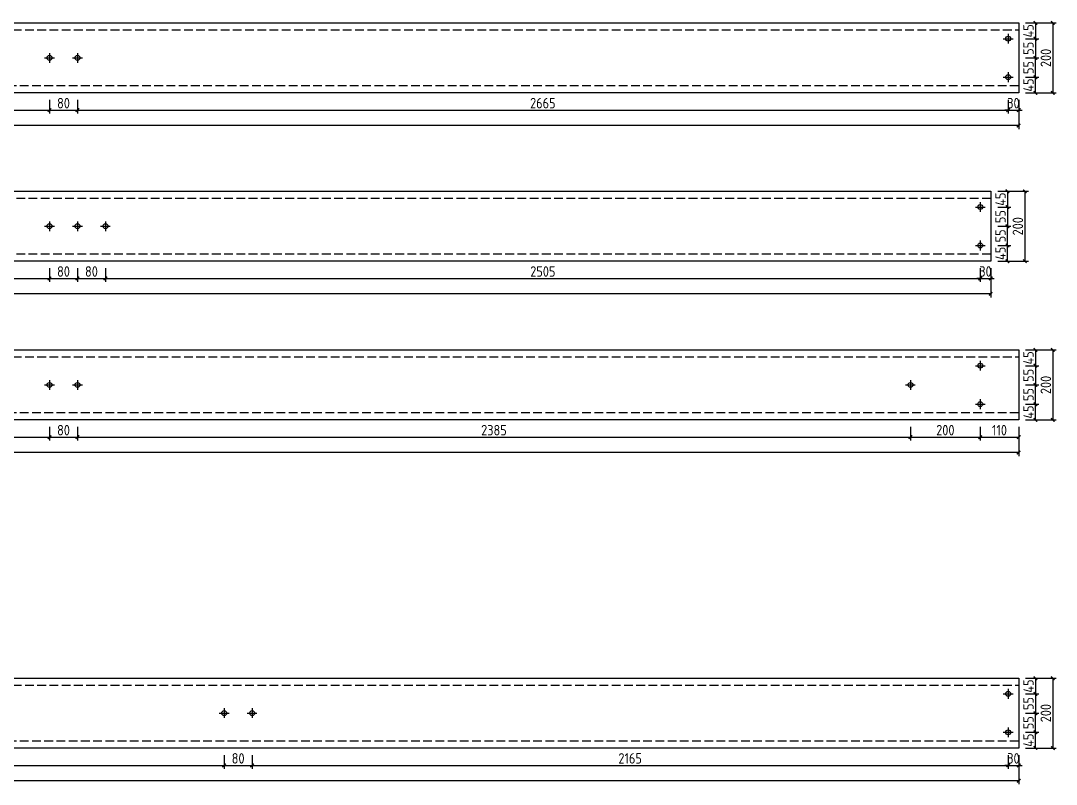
# Model space of a CAD drawing. Extents: x -196983 to 471790, y -783661 to 190401.
# Drawn here: x 56335 to 85988, y -106436 to -84587 of the extents above; entities that cross this region are included whole.
import ezdxf

# ---------------------------------------------------------------- set-up
doc = ezdxf.new("R2010")
doc.units = 0
doc.header["$LTSCALE"] = 1000
doc.header["$MEASUREMENT"] = 0
doc.linetypes.add('DASH', pattern=[0.35, 0.25, -0.1])
doc.layers.add('_TCH_MASK', color=7, linetype='Continuous')
doc.styles.get("Standard").update_dxf_attribs({"font": 'gbenor.shx', "bigfont": 'gbcbig.shx'})
doc.dimstyles.get("Standard").update_dxf_attribs({"dimscale": 100, "dimtxt": 3.5, "dimasz": 1, "dimexe": 2.5, "dimexo": 3, "dimgap": 1.5, "dimtad": 1, "dimdec": 0, "dimzin": 0, "dimdsep": 46, "dimtxsty": 'Standard', "dimblk": 'ARCHTICK', "dimcen": 0.09, "dimadec": 0, "dimazin": 0, "dimtfac": 1, "dimtdec": 0, "dimtix": 1, "dimtmove": 2, "dimatfit": 3, "dimfxl": 1, "dimtolj": 1, "dimtzin": 0, "dimarcsym": 0})

# ---------------------------------------------------------------- blocks, each defined once
blk = doc.blocks.new('_ArchTick')
at = {"color": 0, "linetype": 'ByBlock', "const_width": 0.4}
blk.add_lwpolyline([(-0.5, -0.5), (0.5, 0.5)], dxfattribs=at)
blk = doc.blocks.new('*D217')
at = {"layer": '_TCH_MASK', "color": 0, "lineweight": -2}
for p, q in [((32761, -86851), (32761, -87245)), ((57161, -86851), (57161, -87245)), ((32761, -87145), (57161, -87145))]:
    blk.add_line(p, q, dxfattribs=at)
at = {"layer": 'Defpoints', "color": 0}
for p in [(32761, -86651), (57161, -86651), (57161, -87145)]:
    blk.add_point(p, dxfattribs=at)
at = {"layer": '_TCH_MASK', "color": 0, "lineweight": -2, "xscale": 100, "yscale": 100, "zscale": 100, "rotation": 180}
blk.add_blockref('_ArchTick', (32761, -87145), dxfattribs=at)
at = {"layer": '_TCH_MASK', "color": 0, "lineweight": -2, "xscale": 100, "yscale": 100, "zscale": 100}
blk.add_blockref('_ArchTick', (57161, -87145), dxfattribs=at)
at = {"layer": '_TCH_MASK', "color": 0, "lineweight": 15, "insert": (44961, -86945), "char_height": 300, "attachment_point": 5}
blk.add_mtext('\\A1;2440', dxfattribs=at)
blk = doc.blocks.new('*D218')
at = {"layer": '_TCH_MASK', "color": 0, "lineweight": -2}
for p, q in [((57161, -86851), (57161, -87245)), ((57961, -86851), (57961, -87245)), ((57161, -87145), (57961, -87145))]:
    blk.add_line(p, q, dxfattribs=at)
at = {"layer": 'Defpoints', "color": 0}
for p in [(57161, -86651), (57961, -86651), (57961, -87145)]:
    blk.add_point(p, dxfattribs=at)
at = {"layer": '_TCH_MASK', "color": 0, "lineweight": -2, "xscale": 100, "yscale": 100, "zscale": 100, "rotation": 180}
blk.add_blockref('_ArchTick', (57161, -87145), dxfattribs=at)
at = {"layer": '_TCH_MASK', "color": 0, "lineweight": -2, "xscale": 100, "yscale": 100, "zscale": 100}
blk.add_blockref('_ArchTick', (57961, -87145), dxfattribs=at)
at = {"layer": '_TCH_MASK', "color": 0, "lineweight": 15, "insert": (57561, -86945), "char_height": 300, "attachment_point": 5}
blk.add_mtext('\\A1;80', dxfattribs=at)
blk = doc.blocks.new('*D219')
at = {"layer": '_TCH_MASK', "color": 0, "lineweight": -2}
for p, q in [((57961, -86851), (57961, -87245)), ((84611, -86851), (84611, -87245)), ((57961, -87145), (84611, -87145))]:
    blk.add_line(p, q, dxfattribs=at)
at = {"layer": 'Defpoints', "color": 0}
for p in [(57961, -86651), (84611, -86651), (84611, -87145)]:
    blk.add_point(p, dxfattribs=at)
at = {"layer": '_TCH_MASK', "color": 0, "lineweight": -2, "xscale": 100, "yscale": 100, "zscale": 100, "rotation": 180}
blk.add_blockref('_ArchTick', (57961, -87145), dxfattribs=at)
at = {"layer": '_TCH_MASK', "color": 0, "lineweight": -2, "xscale": 100, "yscale": 100, "zscale": 100}
blk.add_blockref('_ArchTick', (84611, -87145), dxfattribs=at)
at = {"layer": '_TCH_MASK', "color": 0, "lineweight": 15, "insert": (71286, -86945), "char_height": 300, "attachment_point": 5}
blk.add_mtext('\\A1;2665', dxfattribs=at)
blk = doc.blocks.new('*D220')
at = {"layer": '_TCH_MASK', "color": 0, "lineweight": -2}
for p, q in [((84611, -86851), (84611, -87245)), ((84911, -86851), (84911, -87245)), ((84611, -87145), (84511, -87145)), ((84611, -87145), (84911, -87145)), ((84911, -87145), (85011, -87145))]:
    blk.add_line(p, q, dxfattribs=at)
at = {"layer": 'Defpoints', "color": 0}
for p in [(84611, -86651), (84911, -86651), (84911, -87145)]:
    blk.add_point(p, dxfattribs=at)
at = {"layer": '_TCH_MASK', "color": 0, "lineweight": -2, "xscale": 100, "yscale": 100, "zscale": 100}
blk.add_blockref('_ArchTick', (84611, -87145), dxfattribs=at)
at = {"layer": '_TCH_MASK', "color": 0, "lineweight": -2, "xscale": 100, "yscale": 100, "zscale": 100, "rotation": 180}
blk.add_blockref('_ArchTick', (84911, -87145), dxfattribs=at)
at = {"layer": '_TCH_MASK', "color": 0, "lineweight": 15, "insert": (84761, -86945), "char_height": 300, "attachment_point": 5}
blk.add_mtext('\\A1;30', dxfattribs=at)
blk = doc.blocks.new('*D221')
at = {"layer": '_TCH_MASK', "color": 0, "lineweight": -2}
for p, q in [((5011, -86851), (5011, -87687)), ((84911, -86851), (84911, -87687)), ((84911, -87587), (5011, -87587))]:
    blk.add_line(p, q, dxfattribs=at)
at = {"layer": 'Defpoints', "color": 0}
for p in [(5011, -86651), (84911, -86651), (5011, -87587)]:
    blk.add_point(p, dxfattribs=at)
at = {"layer": '_TCH_MASK', "color": 0, "lineweight": -2, "xscale": 100, "yscale": 100, "zscale": 100, "rotation": 180}
blk.add_blockref('_ArchTick', (5011, -87587), dxfattribs=at)
at = {"layer": '_TCH_MASK', "color": 0, "lineweight": -2, "xscale": 100, "yscale": 100, "zscale": 100}
blk.add_blockref('_ArchTick', (84911, -87587), dxfattribs=at)
at = {"layer": '_TCH_MASK', "color": 0, "lineweight": 15, "insert": (44961, -87387), "char_height": 300, "attachment_point": 5}
blk.add_mtext('\\A1;7990', dxfattribs=at)
blk = doc.blocks.new('*D179')
at = {"layer": '_TCH_MASK', "color": 0, "lineweight": -2}
for p, q in [((85111, -86201), (85490, -86201)), ((85390, -86651), (85390, -86201)), ((85111, -86651), (85490, -86651))]:
    blk.add_line(p, q, dxfattribs=at)
at = {"layer": 'Defpoints', "color": 0}
for p in [(84911, -86201), (85390, -86201), (84911, -86651)]:
    blk.add_point(p, dxfattribs=at)
at = {"layer": '_TCH_MASK', "color": 0, "lineweight": -2, "xscale": 100, "yscale": 100, "zscale": 100}
for p, rotation in [((85390, -86201), 90), ((85390, -86651), 270)]:
    blk.add_blockref('_ArchTick', p, dxfattribs=dict(at, rotation=rotation))
at = {"layer": '_TCH_MASK', "color": 0, "lineweight": 15, "insert": (85190, -86426), "char_height": 300, "attachment_point": 5, "rotation": 90}
blk.add_mtext('\\A1;45', dxfattribs=at)
blk = doc.blocks.new('*D192')
at = {"layer": '_TCH_MASK', "color": 0, "lineweight": -2}
for p, q in [((85111, -85651), (85490, -85651)), ((85390, -86201), (85390, -85651)), ((85111, -86201), (85490, -86201))]:
    blk.add_line(p, q, dxfattribs=at)
at = {"layer": 'Defpoints', "color": 0}
for p in [(84911, -85651), (85390, -85651), (84911, -86201)]:
    blk.add_point(p, dxfattribs=at)
at = {"layer": '_TCH_MASK', "color": 0, "lineweight": -2, "xscale": 100, "yscale": 100, "zscale": 100}
for p, rotation in [((85390, -85651), 90), ((85390, -86201), 270)]:
    blk.add_blockref('_ArchTick', p, dxfattribs=dict(at, rotation=rotation))
at = {"layer": '_TCH_MASK', "color": 0, "lineweight": 15, "insert": (85190, -85926), "char_height": 300, "attachment_point": 5, "rotation": 90}
blk.add_mtext('\\A1;55', dxfattribs=at)
blk = doc.blocks.new('*D180')
at = {"layer": '_TCH_MASK', "color": 0, "lineweight": -2}
for p, q in [((85111, -84651), (85490, -84651)), ((85390, -84651), (85390, -85101)), ((85111, -85101), (85490, -85101))]:
    blk.add_line(p, q, dxfattribs=at)
at = {"layer": 'Defpoints', "color": 0}
for p in [(84911, -84651), (84911, -85101), (85390, -85101)]:
    blk.add_point(p, dxfattribs=at)
at = {"layer": '_TCH_MASK', "color": 0, "lineweight": -2, "xscale": 100, "yscale": 100, "zscale": 100}
for p, rotation in [((85390, -84651), 90), ((85390, -85101), 270)]:
    blk.add_blockref('_ArchTick', p, dxfattribs=dict(at, rotation=rotation))
at = {"layer": '_TCH_MASK', "color": 0, "lineweight": 15, "insert": (85190, -84876), "char_height": 300, "attachment_point": 5, "rotation": 90}
blk.add_mtext('\\A1;45', dxfattribs=at)
blk = doc.blocks.new('*D181')
at = {"layer": '_TCH_MASK', "color": 0, "lineweight": -2}
for p, q in [((85111, -85101), (85490, -85101)), ((85390, -85101), (85390, -85651)), ((85111, -85651), (85490, -85651))]:
    blk.add_line(p, q, dxfattribs=at)
at = {"layer": 'Defpoints', "color": 0}
for p in [(84911, -85101), (84911, -85651), (85390, -85651)]:
    blk.add_point(p, dxfattribs=at)
at = {"layer": '_TCH_MASK', "color": 0, "lineweight": -2, "xscale": 100, "yscale": 100, "zscale": 100}
for p, rotation in [((85390, -85101), 90), ((85390, -85651), 270)]:
    blk.add_blockref('_ArchTick', p, dxfattribs=dict(at, rotation=rotation))
at = {"layer": '_TCH_MASK', "color": 0, "lineweight": 15, "insert": (85190, -85376), "char_height": 300, "attachment_point": 5, "rotation": 90}
blk.add_mtext('\\A1;55', dxfattribs=at)
blk = doc.blocks.new('*D193')
at = {"layer": '_TCH_MASK', "color": 0, "lineweight": -2}
for p, q in [((85111, -84651), (85988, -84651)), ((85888, -84651), (85888, -86651)), ((85111, -86651), (85988, -86651))]:
    blk.add_line(p, q, dxfattribs=at)
at = {"layer": 'Defpoints', "color": 0}
for p in [(84911, -84651), (84911, -86651), (85888, -86651)]:
    blk.add_point(p, dxfattribs=at)
at = {"layer": '_TCH_MASK', "color": 0, "lineweight": -2, "xscale": 100, "yscale": 100, "zscale": 100}
for p, rotation in [((85888, -84651), 90), ((85888, -86651), 270)]:
    blk.add_blockref('_ArchTick', p, dxfattribs=dict(at, rotation=rotation))
at = {"layer": '_TCH_MASK', "color": 0, "lineweight": 15, "insert": (85688, -85651), "char_height": 300, "attachment_point": 5, "rotation": 90}
blk.add_mtext('\\A1;200', dxfattribs=at)
blk = doc.blocks.new('*D197')
at = {"layer": '_TCH_MASK', "color": 0, "lineweight": -2}
for p, q in [((32761, -91668), (32761, -92062)), ((57161, -91668), (57161, -92062)), ((32761, -91962), (57161, -91962))]:
    blk.add_line(p, q, dxfattribs=at)
at = {"layer": 'Defpoints', "color": 0}
for p in [(32761, -91468), (57161, -91468), (57161, -91962)]:
    blk.add_point(p, dxfattribs=at)
at = {"layer": '_TCH_MASK', "color": 0, "lineweight": -2, "xscale": 100, "yscale": 100, "zscale": 100, "rotation": 180}
blk.add_blockref('_ArchTick', (32761, -91962), dxfattribs=at)
at = {"layer": '_TCH_MASK', "color": 0, "lineweight": -2, "xscale": 100, "yscale": 100, "zscale": 100}
blk.add_blockref('_ArchTick', (57161, -91962), dxfattribs=at)
at = {"layer": '_TCH_MASK', "color": 0, "lineweight": 15, "insert": (44961, -91762), "char_height": 300, "attachment_point": 5}
blk.add_mtext('\\A1;2440', dxfattribs=at)
blk = doc.blocks.new('*D198')
at = {"layer": '_TCH_MASK', "color": 0, "lineweight": -2}
for p, q in [((57161, -91668), (57161, -92062)), ((57961, -91668), (57961, -92062)), ((57161, -91962), (57961, -91962))]:
    blk.add_line(p, q, dxfattribs=at)
at = {"layer": 'Defpoints', "color": 0}
for p in [(57161, -91468), (57961, -91468), (57961, -91962)]:
    blk.add_point(p, dxfattribs=at)
at = {"layer": '_TCH_MASK', "color": 0, "lineweight": -2, "xscale": 100, "yscale": 100, "zscale": 100, "rotation": 180}
blk.add_blockref('_ArchTick', (57161, -91962), dxfattribs=at)
at = {"layer": '_TCH_MASK', "color": 0, "lineweight": -2, "xscale": 100, "yscale": 100, "zscale": 100}
blk.add_blockref('_ArchTick', (57961, -91962), dxfattribs=at)
at = {"layer": '_TCH_MASK', "color": 0, "lineweight": 15, "insert": (57561, -91762), "char_height": 300, "attachment_point": 5}
blk.add_mtext('\\A1;80', dxfattribs=at)
blk = doc.blocks.new('*D199')
at = {"layer": '_TCH_MASK', "color": 0, "lineweight": -2}
for p, q in [((58761, -91668), (58761, -92062)), ((83811, -91668), (83811, -92062)), ((58761, -91962), (83811, -91962))]:
    blk.add_line(p, q, dxfattribs=at)
at = {"layer": 'Defpoints', "color": 0}
for p in [(58761, -91468), (83811, -91468), (83811, -91962)]:
    blk.add_point(p, dxfattribs=at)
at = {"layer": '_TCH_MASK', "color": 0, "lineweight": -2, "xscale": 100, "yscale": 100, "zscale": 100, "rotation": 180}
blk.add_blockref('_ArchTick', (58761, -91962), dxfattribs=at)
at = {"layer": '_TCH_MASK', "color": 0, "lineweight": -2, "xscale": 100, "yscale": 100, "zscale": 100}
blk.add_blockref('_ArchTick', (83811, -91962), dxfattribs=at)
at = {"layer": '_TCH_MASK', "color": 0, "lineweight": 15, "insert": (71286, -91762), "char_height": 300, "attachment_point": 5}
blk.add_mtext('\\A1;2505', dxfattribs=at)
blk = doc.blocks.new('*D200')
at = {"layer": '_TCH_MASK', "color": 0, "lineweight": -2}
for p, q in [((83811, -91668), (83811, -92062)), ((84111, -91668), (84111, -92062)), ((83811, -91962), (83711, -91962)), ((83811, -91962), (84111, -91962)), ((84111, -91962), (84211, -91962))]:
    blk.add_line(p, q, dxfattribs=at)
at = {"layer": 'Defpoints', "color": 0}
for p in [(83811, -91468), (84111, -91468), (84111, -91962)]:
    blk.add_point(p, dxfattribs=at)
at = {"layer": '_TCH_MASK', "color": 0, "lineweight": -2, "xscale": 100, "yscale": 100, "zscale": 100}
blk.add_blockref('_ArchTick', (83811, -91962), dxfattribs=at)
at = {"layer": '_TCH_MASK', "color": 0, "lineweight": -2, "xscale": 100, "yscale": 100, "zscale": 100, "rotation": 180}
blk.add_blockref('_ArchTick', (84111, -91962), dxfattribs=at)
at = {"layer": '_TCH_MASK', "color": 0, "lineweight": 15, "insert": (83961, -91762), "char_height": 300, "attachment_point": 5}
blk.add_mtext('\\A1;30', dxfattribs=at)
blk = doc.blocks.new('*D201')
at = {"layer": '_TCH_MASK', "color": 0, "lineweight": -2}
for p, q in [((5811, -91668), (5811, -92504)), ((84111, -91668), (84111, -92504)), ((84111, -92404), (5811, -92404))]:
    blk.add_line(p, q, dxfattribs=at)
at = {"layer": 'Defpoints', "color": 0}
for p in [(5811, -91468), (84111, -91468), (5811, -92404)]:
    blk.add_point(p, dxfattribs=at)
at = {"layer": '_TCH_MASK', "color": 0, "lineweight": -2, "xscale": 100, "yscale": 100, "zscale": 100, "rotation": 180}
blk.add_blockref('_ArchTick', (5811, -92404), dxfattribs=at)
at = {"layer": '_TCH_MASK', "color": 0, "lineweight": -2, "xscale": 100, "yscale": 100, "zscale": 100}
blk.add_blockref('_ArchTick', (84111, -92404), dxfattribs=at)
at = {"layer": '_TCH_MASK', "color": 0, "lineweight": 15, "insert": (44961, -92204), "char_height": 300, "attachment_point": 5}
blk.add_mtext('\\A1;7830', dxfattribs=at)
blk = doc.blocks.new('*D182')
at = {"layer": '_TCH_MASK', "color": 0, "lineweight": -2}
for p, q in [((84311, -91018), (84690, -91018)), ((84590, -91468), (84590, -91018)), ((84311, -91468), (84690, -91468))]:
    blk.add_line(p, q, dxfattribs=at)
at = {"layer": 'Defpoints', "color": 0}
for p in [(84111, -91018), (84590, -91018), (84111, -91468)]:
    blk.add_point(p, dxfattribs=at)
at = {"layer": '_TCH_MASK', "color": 0, "lineweight": -2, "xscale": 100, "yscale": 100, "zscale": 100}
for p, rotation in [((84590, -91018), 90), ((84590, -91468), 270)]:
    blk.add_blockref('_ArchTick', p, dxfattribs=dict(at, rotation=rotation))
at = {"layer": '_TCH_MASK', "color": 0, "lineweight": 15, "insert": (84390, -91243), "char_height": 300, "attachment_point": 5, "rotation": 90}
blk.add_mtext('\\A1;45', dxfattribs=at)
blk = doc.blocks.new('*D202')
at = {"layer": '_TCH_MASK', "color": 0, "lineweight": -2}
for p, q in [((84311, -90468), (84690, -90468)), ((84590, -91018), (84590, -90468)), ((84311, -91018), (84690, -91018))]:
    blk.add_line(p, q, dxfattribs=at)
at = {"layer": 'Defpoints', "color": 0}
for p in [(84111, -90468), (84590, -90468), (84111, -91018)]:
    blk.add_point(p, dxfattribs=at)
at = {"layer": '_TCH_MASK', "color": 0, "lineweight": -2, "xscale": 100, "yscale": 100, "zscale": 100}
for p, rotation in [((84590, -90468), 90), ((84590, -91018), 270)]:
    blk.add_blockref('_ArchTick', p, dxfattribs=dict(at, rotation=rotation))
at = {"layer": '_TCH_MASK', "color": 0, "lineweight": 15, "insert": (84390, -90743), "char_height": 300, "attachment_point": 5, "rotation": 90}
blk.add_mtext('\\A1;55', dxfattribs=at)
blk = doc.blocks.new('*D183')
at = {"layer": '_TCH_MASK', "color": 0, "lineweight": -2}
for p, q in [((84311, -89468), (84690, -89468)), ((84590, -89468), (84590, -89918)), ((84311, -89918), (84690, -89918))]:
    blk.add_line(p, q, dxfattribs=at)
at = {"layer": 'Defpoints', "color": 0}
for p in [(84111, -89468), (84111, -89918), (84590, -89918)]:
    blk.add_point(p, dxfattribs=at)
at = {"layer": '_TCH_MASK', "color": 0, "lineweight": -2, "xscale": 100, "yscale": 100, "zscale": 100}
for p, rotation in [((84590, -89468), 90), ((84590, -89918), 270)]:
    blk.add_blockref('_ArchTick', p, dxfattribs=dict(at, rotation=rotation))
at = {"layer": '_TCH_MASK', "color": 0, "lineweight": 15, "insert": (84390, -89693), "char_height": 300, "attachment_point": 5, "rotation": 90}
blk.add_mtext('\\A1;45', dxfattribs=at)
blk = doc.blocks.new('*D184')
at = {"layer": '_TCH_MASK', "color": 0, "lineweight": -2}
for p, q in [((84311, -89918), (84690, -89918)), ((84590, -89918), (84590, -90468)), ((84311, -90468), (84690, -90468))]:
    blk.add_line(p, q, dxfattribs=at)
at = {"layer": 'Defpoints', "color": 0}
for p in [(84111, -89918), (84111, -90468), (84590, -90468)]:
    blk.add_point(p, dxfattribs=at)
at = {"layer": '_TCH_MASK', "color": 0, "lineweight": -2, "xscale": 100, "yscale": 100, "zscale": 100}
for p, rotation in [((84590, -89918), 90), ((84590, -90468), 270)]:
    blk.add_blockref('_ArchTick', p, dxfattribs=dict(at, rotation=rotation))
at = {"layer": '_TCH_MASK', "color": 0, "lineweight": 15, "insert": (84390, -90193), "char_height": 300, "attachment_point": 5, "rotation": 90}
blk.add_mtext('\\A1;55', dxfattribs=at)
blk = doc.blocks.new('*D203')
at = {"layer": '_TCH_MASK', "color": 0, "lineweight": -2}
for p, q in [((84311, -89468), (85188, -89468)), ((85088, -89468), (85088, -91468)), ((84311, -91468), (85188, -91468))]:
    blk.add_line(p, q, dxfattribs=at)
at = {"layer": 'Defpoints', "color": 0}
for p in [(84111, -89468), (84111, -91468), (85088, -91468)]:
    blk.add_point(p, dxfattribs=at)
at = {"layer": '_TCH_MASK', "color": 0, "lineweight": -2, "xscale": 100, "yscale": 100, "zscale": 100}
for p, rotation in [((85088, -89468), 90), ((85088, -91468), 270)]:
    blk.add_blockref('_ArchTick', p, dxfattribs=dict(at, rotation=rotation))
at = {"layer": '_TCH_MASK', "color": 0, "lineweight": 15, "insert": (84888, -90468), "char_height": 300, "attachment_point": 5, "rotation": 90}
blk.add_mtext('\\A1;200', dxfattribs=at)
blk = doc.blocks.new('*D207')
at = {"layer": '_TCH_MASK', "color": 0, "lineweight": -2}
for p, q in [((32761, -96209), (32761, -96603)), ((57161, -96209), (57161, -96603)), ((32761, -96503), (57161, -96503))]:
    blk.add_line(p, q, dxfattribs=at)
at = {"layer": 'Defpoints', "color": 0}
for p in [(32761, -96009), (57161, -96009), (57161, -96503)]:
    blk.add_point(p, dxfattribs=at)
at = {"layer": '_TCH_MASK', "color": 0, "lineweight": -2, "xscale": 100, "yscale": 100, "zscale": 100, "rotation": 180}
blk.add_blockref('_ArchTick', (32761, -96503), dxfattribs=at)
at = {"layer": '_TCH_MASK', "color": 0, "lineweight": -2, "xscale": 100, "yscale": 100, "zscale": 100}
blk.add_blockref('_ArchTick', (57161, -96503), dxfattribs=at)
at = {"layer": '_TCH_MASK', "color": 0, "lineweight": 15, "insert": (44961, -96303), "char_height": 300, "attachment_point": 5}
blk.add_mtext('\\A1;2440', dxfattribs=at)
blk = doc.blocks.new('*D208')
at = {"layer": '_TCH_MASK', "color": 0, "lineweight": -2}
for p, q in [((57161, -96209), (57161, -96603)), ((57961, -96209), (57961, -96603)), ((57161, -96503), (57961, -96503))]:
    blk.add_line(p, q, dxfattribs=at)
at = {"layer": 'Defpoints', "color": 0}
for p in [(57161, -96009), (57961, -96009), (57961, -96503)]:
    blk.add_point(p, dxfattribs=at)
at = {"layer": '_TCH_MASK', "color": 0, "lineweight": -2, "xscale": 100, "yscale": 100, "zscale": 100, "rotation": 180}
blk.add_blockref('_ArchTick', (57161, -96503), dxfattribs=at)
at = {"layer": '_TCH_MASK', "color": 0, "lineweight": -2, "xscale": 100, "yscale": 100, "zscale": 100}
blk.add_blockref('_ArchTick', (57961, -96503), dxfattribs=at)
at = {"layer": '_TCH_MASK', "color": 0, "lineweight": 15, "insert": (57561, -96303), "char_height": 300, "attachment_point": 5}
blk.add_mtext('\\A1;80', dxfattribs=at)
blk = doc.blocks.new('*D209')
at = {"layer": '_TCH_MASK', "color": 0, "lineweight": -2}
for p, q in [((81811, -96209), (81811, -96603)), ((83811, -96209), (83811, -96603)), ((81811, -96503), (83811, -96503))]:
    blk.add_line(p, q, dxfattribs=at)
at = {"layer": 'Defpoints', "color": 0}
for p in [(81811, -96009), (83811, -96009), (83811, -96503)]:
    blk.add_point(p, dxfattribs=at)
at = {"layer": '_TCH_MASK', "color": 0, "lineweight": -2, "xscale": 100, "yscale": 100, "zscale": 100, "rotation": 180}
blk.add_blockref('_ArchTick', (81811, -96503), dxfattribs=at)
at = {"layer": '_TCH_MASK', "color": 0, "lineweight": -2, "xscale": 100, "yscale": 100, "zscale": 100}
blk.add_blockref('_ArchTick', (83811, -96503), dxfattribs=at)
at = {"layer": '_TCH_MASK', "color": 0, "lineweight": 15, "insert": (82811, -96303), "char_height": 300, "attachment_point": 5}
blk.add_mtext('\\A1;200', dxfattribs=at)
blk = doc.blocks.new('*D210')
at = {"layer": '_TCH_MASK', "color": 0, "lineweight": -2}
for p, q in [((83811, -96209), (83811, -96603)), ((84911, -96209), (84911, -96603)), ((83811, -96503), (84911, -96503))]:
    blk.add_line(p, q, dxfattribs=at)
at = {"layer": 'Defpoints', "color": 0}
for p in [(83811, -96009), (84911, -96009), (84911, -96503)]:
    blk.add_point(p, dxfattribs=at)
at = {"layer": '_TCH_MASK', "color": 0, "lineweight": -2, "xscale": 100, "yscale": 100, "zscale": 100, "rotation": 180}
blk.add_blockref('_ArchTick', (83811, -96503), dxfattribs=at)
at = {"layer": '_TCH_MASK', "color": 0, "lineweight": -2, "xscale": 100, "yscale": 100, "zscale": 100}
blk.add_blockref('_ArchTick', (84911, -96503), dxfattribs=at)
at = {"layer": '_TCH_MASK', "color": 0, "lineweight": 15, "insert": (84361, -96303), "char_height": 300, "attachment_point": 5}
blk.add_mtext('\\A1;110', dxfattribs=at)
blk = doc.blocks.new('*D211')
at = {"layer": '_TCH_MASK', "color": 0, "lineweight": -2}
for p, q in [((5011, -96209), (5011, -97045)), ((84911, -96209), (84911, -97045)), ((84911, -96945), (5011, -96945))]:
    blk.add_line(p, q, dxfattribs=at)
at = {"layer": 'Defpoints', "color": 0}
for p in [(5011, -96009), (84911, -96009), (5011, -96945)]:
    blk.add_point(p, dxfattribs=at)
at = {"layer": '_TCH_MASK', "color": 0, "lineweight": -2, "xscale": 100, "yscale": 100, "zscale": 100, "rotation": 180}
blk.add_blockref('_ArchTick', (5011, -96945), dxfattribs=at)
at = {"layer": '_TCH_MASK', "color": 0, "lineweight": -2, "xscale": 100, "yscale": 100, "zscale": 100}
blk.add_blockref('_ArchTick', (84911, -96945), dxfattribs=at)
at = {"layer": '_TCH_MASK', "color": 0, "lineweight": 15, "insert": (44961, -96745), "char_height": 300, "attachment_point": 5}
blk.add_mtext('\\A1;7990', dxfattribs=at)
blk = doc.blocks.new('*D185')
at = {"layer": '_TCH_MASK', "color": 0, "lineweight": -2}
for p, q in [((85111, -95559), (85490, -95559)), ((85390, -96009), (85390, -95559)), ((85111, -96009), (85490, -96009))]:
    blk.add_line(p, q, dxfattribs=at)
at = {"layer": 'Defpoints', "color": 0}
for p in [(84911, -95559), (85390, -95559), (84911, -96009)]:
    blk.add_point(p, dxfattribs=at)
at = {"layer": '_TCH_MASK', "color": 0, "lineweight": -2, "xscale": 100, "yscale": 100, "zscale": 100}
for p, rotation in [((85390, -95559), 90), ((85390, -96009), 270)]:
    blk.add_blockref('_ArchTick', p, dxfattribs=dict(at, rotation=rotation))
at = {"layer": '_TCH_MASK', "color": 0, "lineweight": 15, "insert": (85190, -95784), "char_height": 300, "attachment_point": 5, "rotation": 90}
blk.add_mtext('\\A1;45', dxfattribs=at)
blk = doc.blocks.new('*D212')
at = {"layer": '_TCH_MASK', "color": 0, "lineweight": -2}
for p, q in [((85111, -95009), (85490, -95009)), ((85390, -95559), (85390, -95009)), ((85111, -95559), (85490, -95559))]:
    blk.add_line(p, q, dxfattribs=at)
at = {"layer": 'Defpoints', "color": 0}
for p in [(84911, -95009), (85390, -95009), (84911, -95559)]:
    blk.add_point(p, dxfattribs=at)
at = {"layer": '_TCH_MASK', "color": 0, "lineweight": -2, "xscale": 100, "yscale": 100, "zscale": 100}
for p, rotation in [((85390, -95009), 90), ((85390, -95559), 270)]:
    blk.add_blockref('_ArchTick', p, dxfattribs=dict(at, rotation=rotation))
at = {"layer": '_TCH_MASK', "color": 0, "lineweight": 15, "insert": (85190, -95284), "char_height": 300, "attachment_point": 5, "rotation": 90}
blk.add_mtext('\\A1;55', dxfattribs=at)
blk = doc.blocks.new('*D186')
at = {"layer": '_TCH_MASK', "color": 0, "lineweight": -2}
for p, q in [((85111, -94009), (85490, -94009)), ((85390, -94009), (85390, -94459)), ((85111, -94459), (85490, -94459))]:
    blk.add_line(p, q, dxfattribs=at)
at = {"layer": 'Defpoints', "color": 0}
for p in [(84911, -94009), (84911, -94459), (85390, -94459)]:
    blk.add_point(p, dxfattribs=at)
at = {"layer": '_TCH_MASK', "color": 0, "lineweight": -2, "xscale": 100, "yscale": 100, "zscale": 100}
for p, rotation in [((85390, -94009), 90), ((85390, -94459), 270)]:
    blk.add_blockref('_ArchTick', p, dxfattribs=dict(at, rotation=rotation))
at = {"layer": '_TCH_MASK', "color": 0, "lineweight": 15, "insert": (85190, -94234), "char_height": 300, "attachment_point": 5, "rotation": 90}
blk.add_mtext('\\A1;45', dxfattribs=at)
blk = doc.blocks.new('*D187')
at = {"layer": '_TCH_MASK', "color": 0, "lineweight": -2}
for p, q in [((85111, -94459), (85490, -94459)), ((85390, -94459), (85390, -95009)), ((85111, -95009), (85490, -95009))]:
    blk.add_line(p, q, dxfattribs=at)
at = {"layer": 'Defpoints', "color": 0}
for p in [(84911, -94459), (84911, -95009), (85390, -95009)]:
    blk.add_point(p, dxfattribs=at)
at = {"layer": '_TCH_MASK', "color": 0, "lineweight": -2, "xscale": 100, "yscale": 100, "zscale": 100}
for p, rotation in [((85390, -94459), 90), ((85390, -95009), 270)]:
    blk.add_blockref('_ArchTick', p, dxfattribs=dict(at, rotation=rotation))
at = {"layer": '_TCH_MASK', "color": 0, "lineweight": 15, "insert": (85190, -94734), "char_height": 300, "attachment_point": 5, "rotation": 90}
blk.add_mtext('\\A1;55', dxfattribs=at)
blk = doc.blocks.new('*D213')
at = {"layer": '_TCH_MASK', "color": 0, "lineweight": -2}
for p, q in [((85111, -94009), (85988, -94009)), ((85888, -94009), (85888, -96009)), ((85111, -96009), (85988, -96009))]:
    blk.add_line(p, q, dxfattribs=at)
at = {"layer": 'Defpoints', "color": 0}
for p in [(84911, -94009), (84911, -96009), (85888, -96009)]:
    blk.add_point(p, dxfattribs=at)
at = {"layer": '_TCH_MASK', "color": 0, "lineweight": -2, "xscale": 100, "yscale": 100, "zscale": 100}
for p, rotation in [((85888, -94009), 90), ((85888, -96009), 270)]:
    blk.add_blockref('_ArchTick', p, dxfattribs=dict(at, rotation=rotation))
at = {"layer": '_TCH_MASK', "color": 0, "lineweight": 15, "insert": (85688, -95009), "char_height": 300, "attachment_point": 5, "rotation": 90}
blk.add_mtext('\\A1;200', dxfattribs=at)
blk = doc.blocks.new('*D189')
at = {"layer": '_TCH_MASK', "color": 0, "lineweight": -2}
for p, q in [((57961, -91668), (57961, -92062)), ((58761, -91668), (58761, -92062)), ((57961, -91962), (58761, -91962))]:
    blk.add_line(p, q, dxfattribs=at)
at = {"layer": 'Defpoints', "color": 0}
for p in [(57961, -91468), (58761, -91468), (58761, -91962)]:
    blk.add_point(p, dxfattribs=at)
at = {"layer": '_TCH_MASK', "color": 0, "lineweight": -2, "xscale": 100, "yscale": 100, "zscale": 100, "rotation": 180}
blk.add_blockref('_ArchTick', (57961, -91962), dxfattribs=at)
at = {"layer": '_TCH_MASK', "color": 0, "lineweight": -2, "xscale": 100, "yscale": 100, "zscale": 100}
blk.add_blockref('_ArchTick', (58761, -91962), dxfattribs=at)
at = {"layer": '_TCH_MASK', "color": 0, "lineweight": 15, "insert": (58361, -91762), "char_height": 300, "attachment_point": 5}
blk.add_mtext('\\A1;80', dxfattribs=at)
blk = doc.blocks.new('*D191')
at = {"layer": '_TCH_MASK', "color": 0, "lineweight": -2}
for p, q in [((57961, -96209), (57961, -96603)), ((81811, -96209), (81811, -96603)), ((57961, -96503), (81811, -96503))]:
    blk.add_line(p, q, dxfattribs=at)
at = {"layer": 'Defpoints', "color": 0}
for p in [(57961, -96009), (81811, -96009), (81811, -96503)]:
    blk.add_point(p, dxfattribs=at)
at = {"layer": '_TCH_MASK', "color": 0, "lineweight": -2, "xscale": 100, "yscale": 100, "zscale": 100, "rotation": 180}
blk.add_blockref('_ArchTick', (57961, -96503), dxfattribs=at)
at = {"layer": '_TCH_MASK', "color": 0, "lineweight": -2, "xscale": 100, "yscale": 100, "zscale": 100}
blk.add_blockref('_ArchTick', (81811, -96503), dxfattribs=at)
at = {"layer": '_TCH_MASK', "color": 0, "lineweight": 15, "insert": (69886, -96303), "char_height": 300, "attachment_point": 5}
blk.add_mtext('\\A1;2385', dxfattribs=at)
blk = doc.blocks.new('*D236')
at = {"layer": '_TCH_MASK', "color": 0, "lineweight": -2}
for p, q in [((42761, -105600), (42761, -105995)), ((62161, -105600), (62161, -105995)), ((42761, -105895), (62161, -105895))]:
    blk.add_line(p, q, dxfattribs=at)
at = {"layer": 'Defpoints', "color": 0}
for p in [(42761, -105400), (62161, -105400), (62161, -105895)]:
    blk.add_point(p, dxfattribs=at)
at = {"layer": '_TCH_MASK', "color": 0, "lineweight": -2, "xscale": 100, "yscale": 100, "zscale": 100, "rotation": 180}
blk.add_blockref('_ArchTick', (42761, -105895), dxfattribs=at)
at = {"layer": '_TCH_MASK', "color": 0, "lineweight": -2, "xscale": 100, "yscale": 100, "zscale": 100}
blk.add_blockref('_ArchTick', (62161, -105895), dxfattribs=at)
at = {"layer": '_TCH_MASK', "color": 0, "lineweight": 15, "insert": (52461, -105695), "char_height": 300, "attachment_point": 5}
blk.add_mtext('\\A1;1940', dxfattribs=at)
blk = doc.blocks.new('*D237')
at = {"layer": '_TCH_MASK', "color": 0, "lineweight": -2}
for p, q in [((62161, -105600), (62161, -105995)), ((62961, -105600), (62961, -105995)), ((62161, -105895), (62961, -105895))]:
    blk.add_line(p, q, dxfattribs=at)
at = {"layer": 'Defpoints', "color": 0}
for p in [(62161, -105400), (62961, -105400), (62961, -105895)]:
    blk.add_point(p, dxfattribs=at)
at = {"layer": '_TCH_MASK', "color": 0, "lineweight": -2, "xscale": 100, "yscale": 100, "zscale": 100, "rotation": 180}
blk.add_blockref('_ArchTick', (62161, -105895), dxfattribs=at)
at = {"layer": '_TCH_MASK', "color": 0, "lineweight": -2, "xscale": 100, "yscale": 100, "zscale": 100}
blk.add_blockref('_ArchTick', (62961, -105895), dxfattribs=at)
at = {"layer": '_TCH_MASK', "color": 0, "lineweight": 15, "insert": (62561, -105695), "char_height": 300, "attachment_point": 5}
blk.add_mtext('\\A1;80', dxfattribs=at)
blk = doc.blocks.new('*D238')
at = {"layer": '_TCH_MASK', "color": 0, "lineweight": -2}
for p, q in [((62961, -105600), (62961, -105995)), ((84611, -105600), (84611, -105995)), ((62961, -105895), (84611, -105895))]:
    blk.add_line(p, q, dxfattribs=at)
at = {"layer": 'Defpoints', "color": 0}
for p in [(62961, -105400), (84611, -105400), (84611, -105895)]:
    blk.add_point(p, dxfattribs=at)
at = {"layer": '_TCH_MASK', "color": 0, "lineweight": -2, "xscale": 100, "yscale": 100, "zscale": 100, "rotation": 180}
blk.add_blockref('_ArchTick', (62961, -105895), dxfattribs=at)
at = {"layer": '_TCH_MASK', "color": 0, "lineweight": -2, "xscale": 100, "yscale": 100, "zscale": 100}
blk.add_blockref('_ArchTick', (84611, -105895), dxfattribs=at)
at = {"layer": '_TCH_MASK', "color": 0, "lineweight": 15, "insert": (73786, -105695), "char_height": 300, "attachment_point": 5}
blk.add_mtext('\\A1;2165', dxfattribs=at)
blk = doc.blocks.new('*D239')
at = {"layer": '_TCH_MASK', "color": 0, "lineweight": -2}
for p, q in [((84611, -105600), (84611, -105995)), ((84911, -105600), (84911, -105995)), ((84611, -105895), (84511, -105895)), ((84611, -105895), (84911, -105895)), ((84911, -105895), (85011, -105895))]:
    blk.add_line(p, q, dxfattribs=at)
at = {"layer": 'Defpoints', "color": 0}
for p in [(84611, -105400), (84911, -105400), (84911, -105895)]:
    blk.add_point(p, dxfattribs=at)
at = {"layer": '_TCH_MASK', "color": 0, "lineweight": -2, "xscale": 100, "yscale": 100, "zscale": 100}
blk.add_blockref('_ArchTick', (84611, -105895), dxfattribs=at)
at = {"layer": '_TCH_MASK', "color": 0, "lineweight": -2, "xscale": 100, "yscale": 100, "zscale": 100, "rotation": 180}
blk.add_blockref('_ArchTick', (84911, -105895), dxfattribs=at)
at = {"layer": '_TCH_MASK', "color": 0, "lineweight": 15, "insert": (84761, -105695), "char_height": 300, "attachment_point": 5}
blk.add_mtext('\\A1;30', dxfattribs=at)
blk = doc.blocks.new('*D240')
at = {"layer": '_TCH_MASK', "color": 0, "lineweight": -2}
for p, q in [((17961, -105600), (17961, -106436)), ((84911, -105600), (84911, -106436)), ((84911, -106336), (17961, -106336))]:
    blk.add_line(p, q, dxfattribs=at)
at = {"layer": 'Defpoints', "color": 0}
for p in [(17961, -105400), (84911, -105400), (17961, -106336)]:
    blk.add_point(p, dxfattribs=at)
at = {"layer": '_TCH_MASK', "color": 0, "lineweight": -2, "xscale": 100, "yscale": 100, "zscale": 100, "rotation": 180}
blk.add_blockref('_ArchTick', (17961, -106336), dxfattribs=at)
at = {"layer": '_TCH_MASK', "color": 0, "lineweight": -2, "xscale": 100, "yscale": 100, "zscale": 100}
blk.add_blockref('_ArchTick', (84911, -106336), dxfattribs=at)
at = {"layer": '_TCH_MASK', "color": 0, "lineweight": 15, "insert": (51436, -106136), "char_height": 300, "attachment_point": 5}
blk.add_mtext('\\A1;6695', dxfattribs=at)
blk = doc.blocks.new('*D230')
at = {"layer": '_TCH_MASK', "color": 0, "lineweight": -2}
for p, q in [((85111, -104950), (85490, -104950)), ((85390, -105400), (85390, -104950)), ((85111, -105400), (85490, -105400))]:
    blk.add_line(p, q, dxfattribs=at)
at = {"layer": 'Defpoints', "color": 0}
for p in [(84911, -104950), (85390, -104950), (84911, -105400)]:
    blk.add_point(p, dxfattribs=at)
at = {"layer": '_TCH_MASK', "color": 0, "lineweight": -2, "xscale": 100, "yscale": 100, "zscale": 100}
for p, rotation in [((85390, -104950), 90), ((85390, -105400), 270)]:
    blk.add_blockref('_ArchTick', p, dxfattribs=dict(at, rotation=rotation))
at = {"layer": '_TCH_MASK', "color": 0, "lineweight": 15, "insert": (85190, -105175), "char_height": 300, "attachment_point": 5, "rotation": 90}
blk.add_mtext('\\A1;45', dxfattribs=at)
blk = doc.blocks.new('*D241')
at = {"layer": '_TCH_MASK', "color": 0, "lineweight": -2}
for p, q in [((85111, -104400), (85490, -104400)), ((85390, -104950), (85390, -104400)), ((85111, -104950), (85490, -104950))]:
    blk.add_line(p, q, dxfattribs=at)
at = {"layer": 'Defpoints', "color": 0}
for p in [(84911, -104400), (85390, -104400), (84911, -104950)]:
    blk.add_point(p, dxfattribs=at)
at = {"layer": '_TCH_MASK', "color": 0, "lineweight": -2, "xscale": 100, "yscale": 100, "zscale": 100}
for p, rotation in [((85390, -104400), 90), ((85390, -104950), 270)]:
    blk.add_blockref('_ArchTick', p, dxfattribs=dict(at, rotation=rotation))
at = {"layer": '_TCH_MASK', "color": 0, "lineweight": 15, "insert": (85190, -104675), "char_height": 300, "attachment_point": 5, "rotation": 90}
blk.add_mtext('\\A1;55', dxfattribs=at)
blk = doc.blocks.new('*D231')
at = {"layer": '_TCH_MASK', "color": 0, "lineweight": -2}
for p, q in [((85111, -103400), (85490, -103400)), ((85390, -103400), (85390, -103850)), ((85111, -103850), (85490, -103850))]:
    blk.add_line(p, q, dxfattribs=at)
at = {"layer": 'Defpoints', "color": 0}
for p in [(84911, -103400), (84911, -103850), (85390, -103850)]:
    blk.add_point(p, dxfattribs=at)
at = {"layer": '_TCH_MASK', "color": 0, "lineweight": -2, "xscale": 100, "yscale": 100, "zscale": 100}
for p, rotation in [((85390, -103400), 90), ((85390, -103850), 270)]:
    blk.add_blockref('_ArchTick', p, dxfattribs=dict(at, rotation=rotation))
at = {"layer": '_TCH_MASK', "color": 0, "lineweight": 15, "insert": (85190, -103625), "char_height": 300, "attachment_point": 5, "rotation": 90}
blk.add_mtext('\\A1;45', dxfattribs=at)
blk = doc.blocks.new('*D232')
at = {"layer": '_TCH_MASK', "color": 0, "lineweight": -2}
for p, q in [((85111, -103850), (85490, -103850)), ((85390, -103850), (85390, -104400)), ((85111, -104400), (85490, -104400))]:
    blk.add_line(p, q, dxfattribs=at)
at = {"layer": 'Defpoints', "color": 0}
for p in [(84911, -103850), (84911, -104400), (85390, -104400)]:
    blk.add_point(p, dxfattribs=at)
at = {"layer": '_TCH_MASK', "color": 0, "lineweight": -2, "xscale": 100, "yscale": 100, "zscale": 100}
for p, rotation in [((85390, -103850), 90), ((85390, -104400), 270)]:
    blk.add_blockref('_ArchTick', p, dxfattribs=dict(at, rotation=rotation))
at = {"layer": '_TCH_MASK', "color": 0, "lineweight": 15, "insert": (85190, -104125), "char_height": 300, "attachment_point": 5, "rotation": 90}
blk.add_mtext('\\A1;55', dxfattribs=at)
blk = doc.blocks.new('*D242')
at = {"layer": '_TCH_MASK', "color": 0, "lineweight": -2}
for p, q in [((85111, -103400), (85988, -103400)), ((85888, -103400), (85888, -105400)), ((85111, -105400), (85988, -105400))]:
    blk.add_line(p, q, dxfattribs=at)
at = {"layer": 'Defpoints', "color": 0}
for p in [(84911, -103400), (84911, -105400), (85888, -105400)]:
    blk.add_point(p, dxfattribs=at)
at = {"layer": '_TCH_MASK', "color": 0, "lineweight": -2, "xscale": 100, "yscale": 100, "zscale": 100}
for p, rotation in [((85888, -103400), 90), ((85888, -105400), 270)]:
    blk.add_blockref('_ArchTick', p, dxfattribs=dict(at, rotation=rotation))
at = {"layer": '_TCH_MASK', "color": 0, "lineweight": 15, "insert": (85688, -104400), "char_height": 300, "attachment_point": 5, "rotation": 90}
blk.add_mtext('\\A1;200', dxfattribs=at)

msp = doc.modelspace()

# ---------------------------------------------------------------- linework, layer by layer
at = {"color": 0}
for p, q in [((5011.2, -84650.7), (84911.2, -84650.7)), ((84911.2, -84650.7), (84911.2, -86650.7)), ((84911.2, -86650.7), (5011.2, -86650.7)), ((5811.2, -89467.7), (84111.2, -89467.7)), ((84111.2, -89467.7), (84111.2, -91467.7)), ((84111.2, -91467.7), (5811.2, -91467.7)), ((5011.2, -94008.7), (84911.2, -94008.7)), ((84911.2, -94008.7), (84911.2, -96008.7)), ((84911.2, -96008.7), (5011.2, -96008.7)), ((17961.2, -103399.8), (84911.2, -103399.8)), ((84911.2, -103399.8), (84911.2, -105399.8)), ((84911.2, -105399.8), (17961.2, -105399.8))]:
    msp.add_line(p, q, dxfattribs=at)
at = {"color": 0, "linetype": 'DASH'}
for p, q in [((5011.2, -84850.7), (84911.2, -84850.7)), ((84911.2, -86450.7), (5011.2, -86450.7)), ((5811.2, -89667.7), (84111.2, -89667.7)), ((84111.2, -91267.7), (5811.2, -91267.7)), ((5011.2, -94208.7), (84911.2, -94208.7)), ((84911.2, -95808.7), (5011.2, -95808.7)), ((17961.2, -103599.8), (84911.2, -103599.8)), ((84911.2, -105199.8), (17961.2, -105199.8))]:
    msp.add_line(p, q, dxfattribs=at)
at = {"color": 1}
for p, q in [((84471.2, -85100.7), (84751.2, -85100.7)), ((84611.2, -84960.7), (84611.2, -85240.7)), ((57021.2, -85650.7), (57301.2, -85650.7)), ((57161.2, -85510.7), (57161.2, -85790.7)), ((57821.2, -85650.7), (58101.2, -85650.7)), ((57961.2, -85510.7), (57961.2, -85790.7)), ((84471.2, -86200.7), (84751.2, -86200.7)), ((84611.2, -86060.7), (84611.2, -86340.7)), ((83811.2, -89777.7), (83811.2, -90057.7)), ((83671.2, -89917.7), (83951.2, -89917.7)), ((57161.2, -90327.7), (57161.2, -90607.7)), ((57961.2, -90327.7), (57961.2, -90607.7)), ((58761.2, -90327.7), (58761.2, -90607.7)), ((57021.2, -90467.7), (57301.2, -90467.7)), ((57821.2, -90467.7), (58101.2, -90467.7)), ((58621.2, -90467.7), (58901.2, -90467.7)), ((83671.2, -91017.7), (83951.2, -91017.7)), ((83811.2, -90877.7), (83811.2, -91157.7)), ((83671.2, -94458.7), (83951.2, -94458.7)), ((83811.2, -94318.7), (83811.2, -94598.7)), ((57161.2, -94868.7), (57161.2, -95148.7)), ((57961.2, -94868.7), (57961.2, -95148.7)), ((81811.2, -94868.7), (81811.2, -95148.7)), ((57021.2, -95008.7), (57301.2, -95008.7)), ((57821.2, -95008.7), (58101.2, -95008.7)), ((81671.2, -95008.7), (81951.2, -95008.7)), ((83811.2, -95418.7), (83811.2, -95698.7)), ((83671.2, -95558.7), (83951.2, -95558.7)), ((84611.2, -103709.8), (84611.2, -103989.8)), ((84471.2, -103849.8), (84751.2, -103849.8)), ((62161.2, -104259.8), (62161.2, -104539.8)), ((62961.2, -104259.8), (62961.2, -104539.8)), ((62021.2, -104399.8), (62301.2, -104399.8)), ((62821.2, -104399.8), (63101.2, -104399.8)), ((84471.2, -104949.8), (84751.2, -104949.8)), ((84611.2, -104809.8), (84611.2, -105089.8))]:
    msp.add_line(p, q, dxfattribs=at)
for centre in [(84611.2, -85100.7), (57161.2, -85650.7), (57961.2, -85650.7), (84611.2, -86200.7), (83811.2, -89917.7), (57161.2, -90467.7), (57961.2, -90467.7), (58761.2, -90467.7), (83811.2, -91017.7), (83811.2, -94458.7), (57161.2, -95008.7), (57961.2, -95008.7), (81811.2, -95008.7), (83811.2, -95558.7), (84611.2, -103849.8), (62161.2, -104399.8), (62961.2, -104399.8), (84611.2, -104949.8)]:
    msp.add_circle(centre, 70, dxfattribs=at)

# ---------------------------------------------------------------- dimensions: what is measured, and where the dimension line sits
at = {"layer": '_TCH_MASK', "lineweight": 15}
for base, p1, p2, angle, picture, middle in [((85389.9, -85100.7), (84911.2, -84650.7), (84911.2, -85100.7), 270, '*D180', (85189.9, -84875.7)), ((85887.9, -86650.7), (84911.2, -84650.7), (84911.2, -86650.7), 90, '*D193', (85687.9, -85650.7)), ((85389.9, -85650.7), (84911.2, -85100.7), (84911.2, -85650.7), 270, '*D181', (85189.9, -85375.7)), ((85389.9, -85650.7), (84911.2, -86200.7), (84911.2, -85650.7), 90, '*D192', (85189.9, -85925.7)), ((85389.9, -86200.7), (84911.2, -86650.7), (84911.2, -86200.7), 90, '*D179', (85189.9, -86425.7)), ((84589.9, -89917.7), (84111.2, -89467.7), (84111.2, -89917.7), 270, '*D183', (84389.9, -89692.7)), ((85087.9, -91467.7), (84111.2, -89467.7), (84111.2, -91467.7), 90, '*D203', (84887.9, -90467.7)), ((84589.9, -90467.7), (84111.2, -89917.7), (84111.2, -90467.7), 270, '*D184', (84389.9, -90192.7)), ((84589.9, -90467.7), (84111.2, -91017.7), (84111.2, -90467.7), 90, '*D202', (84389.9, -90742.7)), ((84589.9, -91017.7), (84111.2, -91467.7), (84111.2, -91017.7), 90, '*D182', (84389.9, -91242.7)), ((85389.9, -94458.7), (84911.2, -94008.7), (84911.2, -94458.7), 270, '*D186', (85189.9, -94233.7)), ((85887.9, -96008.7), (84911.2, -94008.7), (84911.2, -96008.7), 90, '*D213', (85687.9, -95008.7)), ((85389.9, -95008.7), (84911.2, -94458.7), (84911.2, -95008.7), 270, '*D187', (85189.9, -94733.7)), ((85389.9, -95008.7), (84911.2, -95558.7), (84911.2, -95008.7), 90, '*D212', (85189.9, -95283.7)), ((85389.9, -95558.7), (84911.2, -96008.7), (84911.2, -95558.7), 90, '*D185', (85189.9, -95783.7)), ((85389.9, -103849.8), (84911.2, -103399.8), (84911.2, -103849.8), 270, '*D231', (85189.9, -103624.8)), ((85887.9, -105399.8), (84911.2, -103399.8), (84911.2, -105399.8), 90, '*D242', (85687.9, -104399.8)), ((85389.9, -104399.8), (84911.2, -103849.8), (84911.2, -104399.8), 270, '*D232', (85189.9, -104124.8)), ((85389.9, -104399.8), (84911.2, -104949.8), (84911.2, -104399.8), 90, '*D241', (85189.9, -104674.8)), ((85389.9, -104949.8), (84911.2, -105399.8), (84911.2, -104949.8), 90, '*D230', (85189.9, -105174.8))]:
    dim = msp.add_linear_dim(base=base, p1=p1, p2=p2, angle=angle, dimstyle='Standard', override={"dimtxt": 3, "dimexe": 1, "dimexo": 2, "dimgap": 0.5, "dimlfac": 0.1}, dxfattribs=at)
    dim.commit()
    dim.dimension.update_dxf_attribs({"geometry": picture, "text_midpoint": middle})
for base, p1, p2, picture, middle in [((5011.2, -87587.3), (84911.2, -86650.7), (5011.2, -86650.7), '*D221', (44961.2, -87387.3)), ((57161.2, -87145.4), (32761.2, -86650.7), (57161.2, -86650.7), '*D217', (44961.2, -86945.4)), ((57961.2, -87145.4), (57161.2, -86650.7), (57961.2, -86650.7), '*D218', (57561.2, -86945.4)), ((84611.2, -87145.4), (57961.2, -86650.7), (84611.2, -86650.7), '*D219', (71286.2, -86945.4)), ((84911.2, -87145.4), (84611.2, -86650.7), (84911.2, -86650.7), '*D220', (84761.2, -86945.4)), ((5811.2, -92404.3), (84111.2, -91467.7), (5811.2, -91467.7), '*D201', (44961.2, -92204.3)), ((57161.2, -91962.5), (32761.2, -91467.7), (57161.2, -91467.7), '*D197', (44961.2, -91762.5)), ((57961.2, -91962.5), (57161.2, -91467.7), (57961.2, -91467.7), '*D198', (57561.2, -91762.5)), ((58761.2, -91962.5), (57961.2, -91467.7), (58761.2, -91467.7), '*D189', (58361.2, -91762.5)), ((83811.2, -91962.5), (58761.2, -91467.7), (83811.2, -91467.7), '*D199', (71286.2, -91762.5)), ((84111.2, -91962.5), (83811.2, -91467.7), (84111.2, -91467.7), '*D200', (83961.2, -91762.5)), ((5011.2, -96945.3), (84911.2, -96008.7), (5011.2, -96008.7), '*D211', (44961.2, -96745.3)), ((57161.2, -96503.4), (32761.2, -96008.7), (57161.2, -96008.7), '*D207', (44961.2, -96303.4)), ((57961.2, -96503.4), (57161.2, -96008.7), (57961.2, -96008.7), '*D208', (57561.2, -96303.4)), ((81811.2, -96503.4), (57961.2, -96008.7), (81811.2, -96008.7), '*D191', (69886.2, -96303.4)), ((83811.2, -96503.4), (81811.2, -96008.7), (83811.2, -96008.7), '*D209', (82811.2, -96303.4)), ((84911.2, -96503.4), (83811.2, -96008.7), (84911.2, -96008.7), '*D210', (84361.2, -96303.4)), ((17961.2, -106336.4), (84911.2, -105399.8), (17961.2, -105399.8), '*D240', (51436.2, -106136.4)), ((62161.2, -105894.6), (42761.2, -105399.8), (62161.2, -105399.8), '*D236', (52461.2, -105694.6)), ((62961.2, -105894.6), (62161.2, -105399.8), (62961.2, -105399.8), '*D237', (62561.2, -105694.6)), ((84611.2, -105894.6), (62961.2, -105399.8), (84611.2, -105399.8), '*D238', (73786.2, -105694.6)), ((84911.2, -105894.6), (84611.2, -105399.8), (84911.2, -105399.8), '*D239', (84761.2, -105694.6))]:
    dim = msp.add_linear_dim(base=base, p1=p1, p2=p2, dimstyle='Standard', override={"dimtxt": 3, "dimexe": 1, "dimexo": 2, "dimgap": 0.5, "dimlfac": 0.1}, dxfattribs=at)
    dim.commit()
    dim.dimension.update_dxf_attribs({"geometry": picture, "text_midpoint": middle})

doc.saveas('drawing.dxf')
